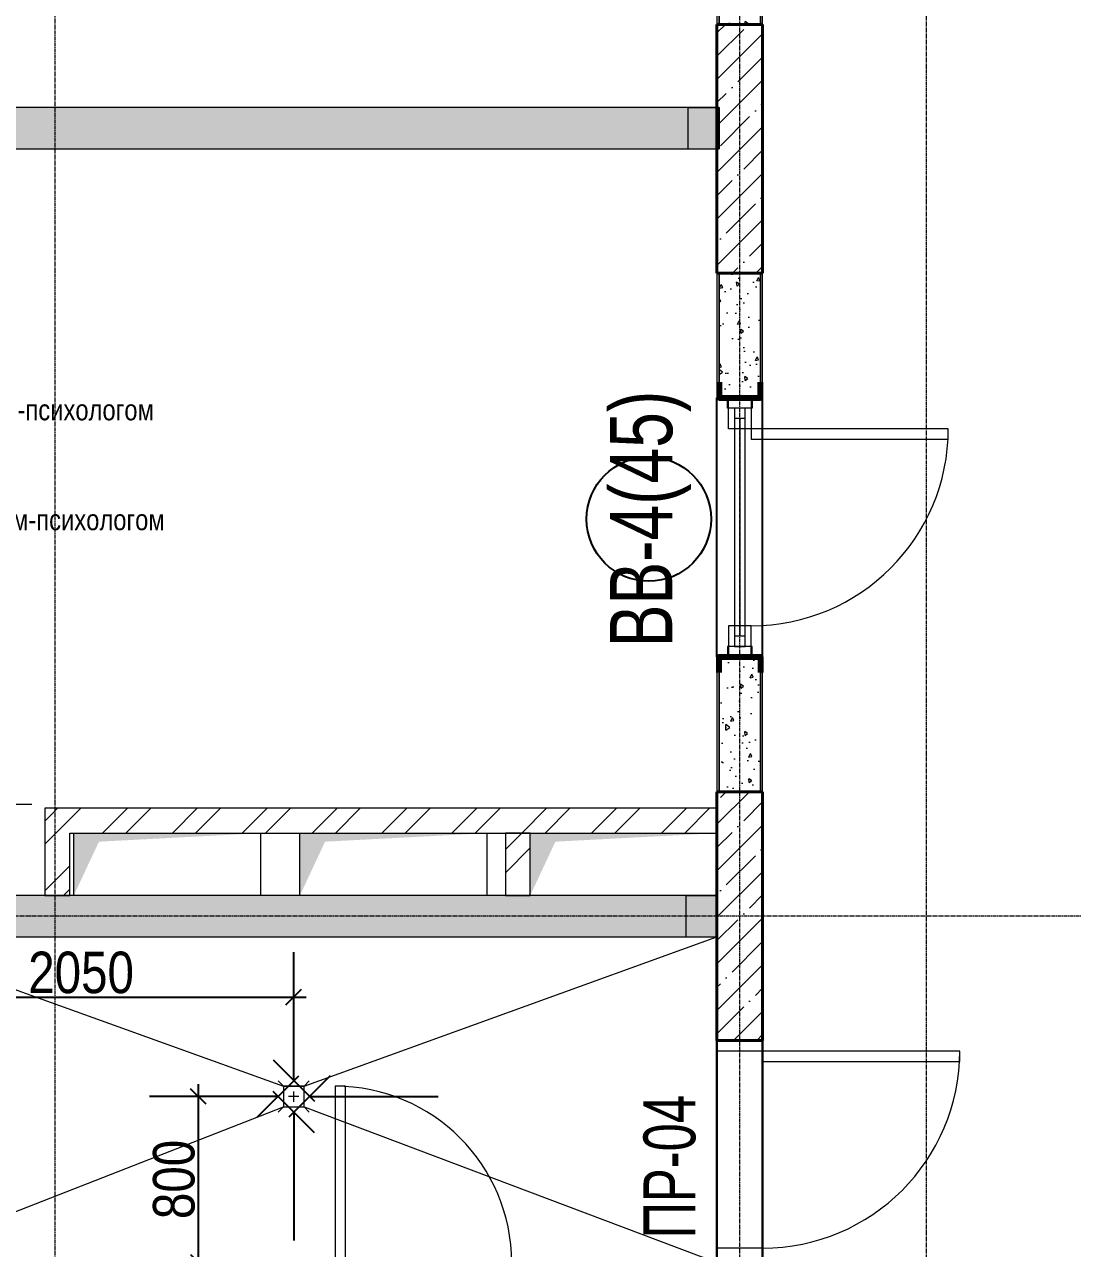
# Model space of a CAD drawing. Header units: millimetres. Extents: x -231292 to 573618, y -153144 to 564035.
# Drawn here: x 149281 to 154332, y 385299 to 391202 of the extents above; entities that cross this region are included whole.
import ezdxf
from ezdxf import colors
from ezdxf.entities.mleader import LeaderData, LeaderLine
from ezdxf.enums import TextEntityAlignment as Align
from ezdxf.math import Vec2, Vec3

# ---------------------------------------------------------------- set-up
doc = ezdxf.new("R2010")
doc.units = ezdxf.units.MM
doc.linetypes.add('CENTER2', pattern=[28.575, 19.05, -3.175, 3.175, -3.175])
doc.linetypes.add('HIDDEN2', pattern=[4.7625, 3.175, -1.5875])
doc.layers.get('0').update_dxf_attribs({"color": 250})
doc.layers.get('Defpoints').update_dxf_attribs({"color": 250})
for name, color, linetype, lineweight in [('A-AREA', 250, 'Continuous', 15), ('АР_Area', 250, 'Continuous', 5), ('АР_Витраж', 250, 'Continuous', 13), ('АР_Витраж марка', 250, 'Continuous', 9), ('АР_Двери', 250, 'Continuous', 9), ('АР_Двери_витраж', 250, 'Continuous', 9), ('АР_Колонны', 250, 'Continuous', 35), ('АР_площадь пом', 250, 'Continuous', 5), ('АР_Стены ЖБ', 250, 'Continuous', 35), ('АР_Стены кирпич', 250, 'Continuous', 20), ('АР_Стены ПЕНОблок', 250, 'Continuous', 20), ('АР_Тонкая', 250, 'Continuous', 5), ('АР_Штриховка', 250, 'Continuous', 0), ('КМ_Фахверки', 250, 'Continuous', 80), ('ОВ_Отопление', 250, 'Continuous', 0), ('ОВ_Шахты', 250, 'Continuous', 5), ('Размеры зашивки ГКЛ', 250, 'Continuous', 0), ('РД_Оси_100', 250, 'Continuous', 0), ('РД_проем_инж перемыч_фахверк', 250, 'Continuous', 18), ('РД_Разуклонка к трапам', 124, 'Continuous', 0)]:
    doc.layers.add(name, color=color, linetype=linetype, lineweight=lineweight)
doc.layers.add('РД_Витраж_вн', color=250, linetype='Continuous')
doc.layers.add('РД_Перемычка инж проемов', color=250, linetype='Continuous')
doc.layers.add('РД_Проем', color=250, linetype='Continuous', lineweight=0, plot=False)
doc.layers.add('РД_проем_инж перемыч_подсчет', color=250, linetype='Continuous', lineweight=30, plot=False)
doc.styles.add('Arial0', font='arial.ttf')
doc.styles.add('Arial_09', font='ARIALN.TTF', dxfattribs={"width": 0.9})
doc.styles.add('style1', font='ARIALN.TTF')
doc.styles.add('ккк', font='isocpeur.ttf', dxfattribs={"width": 0.85, "oblique": 15})
doc.dimstyles.new('scale_100', dxfattribs={"dimtxt": 200, "dimasz": 125, "dimexe": 60, "dimexo": 100, "dimgap": 30, "dimtad": 1, "dimdec": 0, "dimdsep": 46, "dimtxsty": 'style1', "dimblk": 'OBLIQUE', "dimcen": 150, "dimdle": 60, "dimclrd": 256, "dimclre": 256, "dimclrt": 256, "dimadec": 0, "dimazin": 0, "dimtfac": 1, "dimtdec": 0, "dimtmove": 1, "dimatfit": 3, "dimldrblk": 'OBLIQUE', "dimfxl": 1, "dimtolj": 1, "dimtzin": 0, "dimarcsym": 0})
doc.dimstyles.new('scale_50', dxfattribs={"dimtxt": 150, "dimasz": 75, "dimexe": 60, "dimexo": 100, "dimgap": 15, "dimtad": 1, "dimdec": 0, "dimdsep": 46, "dimtxsty": 'style1', "dimblk": 'OBLIQUE', "dimblk1": 'ARCHTICK', "dimblk2": 'OBLIQUE', "dimcen": 75, "dimdle": 60, "dimclrd": 256, "dimclre": 256, "dimclrt": 256, "dimadec": 0, "dimazin": 0, "dimtfac": 1, "dimtdec": 0, "dimtmove": 1, "dimatfit": 3, "dimldrblk": 'OBLIQUE', "dimfxl": 1, "dimtolj": 1, "dimtzin": 0, "dimarcsym": 0})
pattern_1 = [(45, (50428.77, 366201.75), (-168.3798, 168.3798), []), (45, (50541.02, 366201.75), (-168.3798, 168.3798), [])]

# ---------------------------------------------------------------- blocks, each defined once
blk = doc.blocks.new('otv')
at = {"linetype": 'Continuous'}
blk.add_lwpolyline([(0, -1), (0, 0), (1, 0), (1, -1)], close=True, dxfattribs=at)
blk.add_solid([(0, -1), (0, 0), (0.1346, -0.1366), (1, 0)], dxfattribs=at)
blk = doc.blocks.new('Ф_пеноблок 200')
at = {"layer": 'КМ_Фахверки'}
blk.add_lwpolyline([(0, -75), (0, 0), (200, 0), (200, -75)], dxfattribs=at)
blk = doc.blocks.new('СОШ_2200_АР_ОСИ_М100_28.05.24')
at = {"layer": 'РД_Оси_100', "linetype": 'CENTER2'}
for p, q in [((102300, -6155), (102300, 139938.679)), ((119910, 20700), (94200, 20700))]:
    blk.add_line(p, q, dxfattribs=at)
for points in [[(99000, -6195.83), (99000, 139538.679), (99150, 139938.679)], [(103200, -6155), (103200, 139938.679)]]:
    blk.add_lwpolyline(points, dxfattribs=at)
blk = doc.blocks.new('_Oblique')
at = {"color": 0, "linetype": 'ByBlock', "lineweight": -2}
blk.add_line((-0.5, -0.5), (0.5, 0.5), dxfattribs=at)
blk = doc.blocks.new('A$Cd7e03b91')
at = {"layer": 'РД_Разуклонка к трапам', "lineweight": 0}
for p, q in [((-100, 100), (-150, 150)), ((100, 100), (150, 150)), ((-50, 0), (50, 0)), ((0, -50), (0, 50)), ((-100, -100), (-150, -150)), ((100, -100), (150, -150))]:
    blk.add_line(p, q, dxfattribs=at)
blk.add_lwpolyline([(-100, 100), (100, 100), (100, -100), (-100, -100), (-100, 100)], dxfattribs=at)
blk.add_lwpolyline([(-100, 100), (100, 100), (100, -100), (-100, -100), (-100, 100)], dxfattribs=at)
blk = doc.blocks.new('*D1099')
at = {"layer": 'Defpoints', "color": 0, "ltscale": 2, "transparency": 16777216}
for p in [(150578.8, 386511.7), (148528.8, 386246.8), (150578.8, 386135.1)]:
    blk.add_point(p, dxfattribs=at)
at = {"layer": 'РД_Разуклонка к трапам', "lineweight": -2, "ltscale": 2, "transparency": 16777216}
for p, q in [((148528.8, 386346.8), (148528.8, 386571.7)), ((150578.8, 386235.1), (150578.8, 386571.7)), ((148468.8, 386511.7), (150638.8, 386511.7))]:
    blk.add_line(p, q, dxfattribs=at)
at = {"layer": 'РД_Разуклонка к трапам', "lineweight": -2, "ltscale": 2, "transparency": 16777216, "xscale": 75, "yscale": 75, "zscale": 75, "rotation": 180}
blk.add_blockref('_Oblique', (148528.8, 386511.7), dxfattribs=at)
at = {"layer": 'РД_Разуклонка к трапам', "lineweight": -2, "ltscale": 2, "transparency": 16777216, "xscale": 75, "yscale": 75, "zscale": 75}
blk.add_blockref('_Oblique', (150578.8, 386511.7), dxfattribs=at)
at = {"layer": 'РД_Разуклонка к трапам', "ltscale": 2, "transparency": 16777216, "insert": (149553.8, 386628.9), "char_height": 200, "attachment_point": 5, "style": 'style1'}
blk.add_mtext('\\A1;2050', dxfattribs=at)
blk = doc.blocks.new('_ArchTick')
at = {"color": 0, "linetype": 'ByBlock', "const_width": 0.15}
blk.add_lwpolyline([(-0.5, -0.5), (0.5, 0.5)], dxfattribs=at)
blk = doc.blocks.new('*D1100')
at = {"layer": 'Defpoints', "color": 0, "ltscale": 2, "transparency": 16777216}
for p in [(150578.8, 386031.8), (150118.8, 385231.8), (150578.8, 385231.8)]:
    blk.add_point(p, dxfattribs=at)
at = {"layer": 'РД_Разуклонка к трапам', "lineweight": -2, "ltscale": 2, "transparency": 16777216}
for p, q in [((150118.8, 386091.8), (150118.8, 385171.8)), ((150478.8, 386031.8), (150058.8, 386031.8)), ((150478.8, 385231.8), (150058.8, 385231.8))]:
    blk.add_line(p, q, dxfattribs=at)
at = {"layer": 'РД_Разуклонка к трапам', "lineweight": -2, "ltscale": 2, "transparency": 16777216, "xscale": 75, "yscale": 75, "zscale": 75}
for p, rotation in [((150118.8, 386031.8), 90), ((150118.8, 385231.8), 270)]:
    blk.add_blockref('_Oblique', p, dxfattribs=dict(at, rotation=rotation))
at = {"layer": 'РД_Разуклонка к трапам', "ltscale": 2, "transparency": 16777216, "insert": (150001.7, 385631.8), "char_height": 200, "attachment_point": 5, "rotation": 90, "style": 'style1'}
blk.add_mtext('\\A1;800', dxfattribs=at)
blk = doc.blocks.new('MOK-МаркаПом_овал_ареал')
for p, q in [((-2.75, 3), (2.75, 3)), ((-2.75, -3), (2.75, -3))]:
    blk.add_line(p, q)
for centre, radius, start, end in [((-2.75, 0), 3, 90, 270), ((2.75, 0), 3, 270, 90), ((-3.75, 0), 3.5, 0, 0.00095)]:
    blk.add_arc(centre, radius, start, end)
at = {"color": 0, "style": 'style1'}
blk.add_attdef('АР-ПОМЕЩЕНИЕ:НОМЕР', text='', height=3.5, dxfattribs=at).set_placement((0, 0), align=Align.MIDDLE)
at = {"layer": 'Defpoints', "color": 2, "style": 'style1'}
blk.add_attdef('АР-ПОМЕЩЕНИЕ:НАИМЕНОВАНИЕ', text='', height=1, dxfattribs=at).set_placement((-0.094, -4.814), align=Align.MIDDLE)
blk = doc.blocks.new('MOK-МаркаПомещения1')
at = {"layer": 'A-AREA', "color": 0}
blk.add_line((-3.651, -1.944), (3.649, -1.944), dxfattribs=at)
at = {"layer": 'A-AREA', "color": 0, "style": 'style1'}
blk.add_attdef('АР-ПОМЕЩЕНИЕ:ПЛОЩАДЬ', text='', height=3, dxfattribs=at).set_placement((0, 0), align=Align.MIDDLE)
at = {"layer": 'Defpoints', "style": 'style1', "flags": 8}
blk.add_attdef('АР-ПОМЕЩЕНИЕ:НАИМЕНОВАНИЕ', text='', height=1, dxfattribs=at).set_placement((0, 2.956), align=Align.MIDDLE)
blk = doc.blocks.new('MOK-МаркаПеремычки')
at = {"color": 0, "style": 'ккк', "oblique": 15, "width": 0.85}
blk.add_attdef('АР-ПРОЕМ:ПЕРЕМЫЧКА', text='', height=2.5, dxfattribs=at).set_placement((0, 0), align=Align.MIDDLE)
blk = doc.blocks.new('МаркаВитража1')
at = {"layer": 'Defpoints'}
blk.add_circle((0, 0), 3, dxfattribs=at)
at = {"color": 0, "linetype": 'ByBlock', "lineweight": -2, "style": 'Arial_09', "width": 0.9}
blk.add_attdef('АР-ОКНО:НАИМЕНОВАНИЕ', text='', height=3, dxfattribs=at).set_placement((0, 0), align=Align.MIDDLE)

msp = doc.modelspace()

# ---------------------------------------------------------------- hatches: boundary and pattern name
at = {"layer": 'АР_Штриховка', "linetype": 'Continuous', "lineweight": 0}
h = msp.add_hatch(dxfattribs=at)
h.set_pattern_fill('AR-CONC', color=256, angle=-315, style=0)
h.set_pattern_definition([(95, (50428.77, 366201.75), (140.09465, 117.55338), [19.05, -209.55]), (40, (50428.77, 366201.75), (-160.01845, 110.17673), [15.24, -167.6406]), (145.45144, (50440.44, 366211.55), (-19.9238, 227.7301), [16.19, -178.09024]), (91.1842, (50392.85, 366237.67), (221.41024, 161.9534), [28.575, -314.325]), (141.63556, (50411.3, 366251.17), (-7.0866, 342.82676), [24.285, -267.1356]), (36.18415, (50392.85, 366237.67), (-7.0866, 342.8268), [22.86, -251.4597]), (66, (50419.79, 366246.65), (179.51998, 34.89515), [19.05, -209.55]), (11, (50419.79, 366246.65), (-86.53993, 173.9412), [15.24, -167.64]), (116.45145, (50434.75, 366249.56), (92.98005, 208.83634), [16.19, -178.08994]), (82.5, (50428.77, 366201.75), (-57.60547, 61.973414), [0, -165.608, 0, -170.18, 0, -168.275]), (52.5, (50428.77, 366201.75), (-23.58973, 118.087), [0, -97.028, 0, -161.798, 0, -64.135]), (12.5, (50388.716, 366161.7), (99.927863, 91.826196), [0, -63.5, 0, -198.12, 0, -262.89]), (2.5, (50370.76, 366143.74), (86.7639, 122.72239), [0, -82.55, 0, -131.572, 0, -186.69])])
h.paths.add_polyline_path([(152828.768, 393501.753), (152628.768, 393501.753), (152628.768, 391641.753), (152778.768, 391708.419), (152828.768, 391841.753)], flags=0)
h.paths.add_polyline_path([(152828.768, 391641.753), (152778.768, 391708.419), (152628.768, 391641.753), (152628.768, 391201.752), (152828.768, 391201.752)], flags=0)
at = {"layer": 'АР_Штриховка', "linetype": 'Continuous', "lineweight": 5}
h = msp.add_hatch(dxfattribs=at)
h.set_pattern_fill('ANSI35', color=256, scale=25, style=0)
h.set_pattern_definition([(45, (50428.77, 366201.75), (-112.2532, 112.2532), []), (45, (50541.02, 366201.75), (-112.2532, 112.2532), [198.4375, -39.6875, 0, -39.6875])])
h.paths.add_polyline_path([(152838.768, 391201.752), (152618.768, 391201.752), (152618.768, 390001.752), (152838.768, 390001.752)], flags=0)
at = {"layer": 'АР_Штриховка', "linetype": 'Continuous', "lineweight": 0}
h = msp.add_hatch(dxfattribs=at)
h.set_pattern_fill('AR-CONC', color=256, angle=45, style=0)
h.set_pattern_definition([(95, (50428.77, 366201.75), (140.09465, 117.55338), [19.05, -209.55]), (40, (50428.77, 366201.75), (-160.01845, 110.17673), [15.24, -167.6406]), (145.45144, (50440.44, 366211.55), (-19.9238, 227.7301), [16.19, -178.09024]), (91.1842, (50392.85, 366237.67), (221.41024, 161.9534), [28.575, -314.325]), (141.63556, (50411.3, 366251.17), (-7.0866, 342.82676), [24.285, -267.1356]), (36.18415, (50392.85, 366237.67), (-7.0866, 342.8268), [22.86, -251.4597]), (66, (50419.79, 366246.65), (179.51998, 34.89515), [19.05, -209.55]), (11, (50419.79, 366246.65), (-86.53993, 173.9412), [15.24, -167.64]), (116.45144, (50434.75, 366249.56), (92.98005, 208.83634), [16.19, -178.08994]), (82.5, (50428.77, 366201.75), (-57.60547, 61.973414), [0, -165.608, 0, -170.18, 0, -168.275]), (52.5, (50428.77, 366201.75), (-23.58973, 118.087), [0, -97.028, 0, -161.798, 0, -64.135]), (12.5, (50388.716, 366161.7), (99.927863, 91.826196), [0, -63.5, 0, -198.12, 0, -262.89]), (2.5, (50370.76, 366143.74), (86.7639, 122.72239), [0, -82.55, 0, -131.572, 0, -186.69])])
h.paths.add_polyline_path([(145028.768, 390801.752), (145028.768, 390601.752), (152628.768, 390601.752), (152628.768, 390801.752)], flags=0)
h = msp.add_hatch(dxfattribs=at)
h.set_pattern_fill('AR-CONC', color=256, angle=-315, style=0)
h.set_pattern_definition([(95, (50428.77, 366201.75), (140.09465, 117.55338), [19.05, -209.55]), (40, (50428.77, 366201.75), (-160.01845, 110.17673), [15.24, -167.6406]), (145.45144, (50440.44, 366211.55), (-19.9238, 227.7301), [16.19, -178.09024]), (91.1842, (50392.85, 366237.67), (221.41024, 161.9534), [28.575, -314.325]), (141.63556, (50411.3, 366251.17), (-7.0866, 342.82676), [24.285, -267.1356]), (36.18415, (50392.85, 366237.67), (-7.0866, 342.8268), [22.86, -251.4597]), (66, (50419.79, 366246.65), (179.51998, 34.89515), [19.05, -209.55]), (11, (50419.79, 366246.65), (-86.53993, 173.9412), [15.24, -167.64]), (116.45145, (50434.75, 366249.56), (92.98005, 208.83634), [16.19, -178.08994]), (82.5, (50428.77, 366201.75), (-57.60547, 61.973414), [0, -165.608, 0, -170.18, 0, -168.275]), (52.5, (50428.77, 366201.75), (-23.58973, 118.087), [0, -97.028, 0, -161.798, 0, -64.135]), (12.5, (50388.716, 366161.7), (99.927863, 91.826196), [0, -63.5, 0, -198.12, 0, -262.89]), (2.5, (50370.76, 366143.74), (86.7639, 122.72239), [0, -82.55, 0, -131.572, 0, -186.69])])
h.paths.add_polyline_path([(152828.768, 390001.752), (152628.768, 390001.752), (152628.768, 389401.752), (152828.768, 389401.752)], flags=0)
h.paths.add_polyline_path([(152828.768, 388151.752), (152628.768, 388151.752), (152628.768, 387501.752), (152828.768, 387501.752)], flags=0)
at = {"layer": 'АР_Штриховка', "linetype": 'Continuous', "lineweight": 5}
h = msp.add_hatch(dxfattribs=at)
h.set_pattern_fill('ANSI35', color=256, scale=25, style=0)
h.set_pattern_definition([(45, (50428.77, 366201.75), (-112.2532, 112.2532), []), (45, (50541.02, 366201.75), (-112.2532, 112.2532), [198.4375, -39.6875, 0, -39.6875])])
h.paths.add_polyline_path([(152618.768, 386301.752), (152838.768, 386301.752), (152838.768, 387501.752), (152618.768, 387501.752)], flags=0)
at = {"layer": 'АР_Штриховка', "linetype": 'Continuous', "lineweight": 0}
h = msp.add_hatch(dxfattribs=at)
h.set_pattern_fill('ANSI32', color=256, scale=25, style=0)
h.set_pattern_definition(pattern_1)
h.paths.add_polyline_path([(149378.768, 387001.753), (149498.768, 387001.753), (149498.768, 387301.753), (149378.768, 387421.753)], flags=0)
h = msp.add_hatch(dxfattribs=at)
h.set_pattern_fill('ANSI32', color=256, scale=25, angle=-360, style=0)
h.set_pattern_definition([(45, (50428.77, 366201.75), (-168.3798, 168.3798), []), (45, (50541.02, 366201.75), (-168.3798, 168.3798), [])])
h.paths.add_polyline_path([(149378.768, 387421.753), (149498.768, 387301.753), (152618.714, 387301.753), (152618.714, 387421.753)], flags=0)
h = msp.add_hatch(dxfattribs=at)
h.set_pattern_fill('ANSI32', color=256, scale=25, style=0)
h.set_pattern_definition(pattern_1)
h.paths.add_polyline_path([(151598.741, 387001.753), (151718.741, 387001.753), (151718.741, 387301.753), (151598.741, 387301.753)], flags=0)
h = msp.add_hatch(dxfattribs=at)
h.set_pattern_fill('AR-CONC', color=256, angle=45, style=0)
h.set_pattern_definition([(95, (50428.77, 366201.75), (140.09465, 117.55338), [19.05, -209.55]), (40, (50428.77, 366201.75), (-160.01845, 110.17673), [15.24, -167.6406]), (145.45144, (50440.44, 366211.55), (-19.9238, 227.7301), [16.19, -178.09024]), (91.1842, (50392.85, 366237.67), (221.41024, 161.9534), [28.575, -314.325]), (141.63556, (50411.3, 366251.17), (-7.0866, 342.82676), [24.285, -267.1356]), (36.18415, (50392.85, 366237.67), (-7.0866, 342.8268), [22.86, -251.4597]), (66, (50419.79, 366246.65), (179.51998, 34.89515), [19.05, -209.55]), (11, (50419.79, 366246.65), (-86.53993, 173.9412), [15.24, -167.64]), (116.45145, (50434.75, 366249.56), (92.98005, 208.83634), [16.19, -178.08994]), (82.5, (50428.77, 366201.75), (-57.60547, 61.973414), [0, -165.608, 0, -170.18, 0, -168.275]), (52.5, (50428.77, 366201.75), (-23.58973, 118.087), [0, -97.028, 0, -161.798, 0, -64.135]), (12.5, (50388.716, 366161.7), (99.927863, 91.826196), [0, -63.5, 0, -198.12, 0, -262.89]), (2.5, (50370.76, 366143.74), (86.7639, 122.72239), [0, -82.55, 0, -131.572, 0, -186.69])])
h.paths.add_polyline_path([(152618.768, 386801.752), (152618.768, 387001.752), (145028.768, 387001.752), (145028.768, 386801.752)], flags=0)
h = msp.add_hatch(dxfattribs=at)
h.set_pattern_fill('AR-CONC', color=256, angle=-315, style=0)
h.set_pattern_definition([(95, (50428.77, 366201.75), (140.09465, 117.55338), [19.05, -209.55]), (40, (50428.77, 366201.75), (-160.01845, 110.17673), [15.24, -167.6406]), (145.45144, (50440.44, 366211.55), (-19.9238, 227.7301), [16.19, -178.09024]), (91.1842, (50392.85, 366237.67), (221.41024, 161.9534), [28.575, -314.325]), (141.63556, (50411.3, 366251.17), (-7.0866, 342.82676), [24.285, -267.1356]), (36.18415, (50392.85, 366237.67), (-7.0866, 342.8268), [22.86, -251.4597]), (66, (50419.79, 366246.65), (179.51998, 34.89515), [19.05, -209.55]), (11, (50419.79, 366246.65), (-86.53993, 173.9412), [15.24, -167.64]), (116.45145, (50434.75, 366249.56), (92.98005, 208.83634), [16.19, -178.08994]), (82.5, (50428.77, 366201.75), (-57.60547, 61.973414), [0, -165.608, 0, -170.18, 0, -168.275]), (52.5, (50428.77, 366201.75), (-23.58973, 118.087), [0, -97.028, 0, -161.798, 0, -64.135]), (12.5, (50388.716, 366161.7), (99.927863, 91.826196), [0, -63.5, 0, -198.12, 0, -262.89]), (2.5, (50370.76, 366143.74), (86.7639, 122.72239), [0, -82.55, 0, -131.572, 0, -186.69])])
h.paths.add_polyline_path([(152828.768, 386301.752), (152628.768, 386301.752), (152628.768, 386300.752), (152828.768, 386300.752)], flags=0)
h.paths.add_polyline_path([(152828.768, 385250.752), (152628.768, 385250.752), (152628.768, 383691.753), (152828.768, 383691.753)], flags=0)
at = {"layer": 'ОВ_Отопление', "linetype": 'Continuous', "lineweight": 5}
for points in [[(152628.768, 390801.752), (152478.768, 390801.752), (152553.768, 390701.752)], [(152478.768, 390801.752), (152478.768, 390601.752), (152553.768, 390701.752)], [(152618.768, 387001.752), (152468.768, 387001.752), (152543.768, 386901.752)], [(152468.768, 387001.752), (152468.768, 386801.752), (152543.768, 386901.752)]]:
    msp.add_hatch(color=256, dxfattribs=at).paths.add_polyline_path(points, flags=0)

# ---------------------------------------------------------------- linework, layer by layer
at = {"layer": 'АР_Витраж', "linetype": 'Continuous', "lineweight": 5}
for p, q in [((152618.768, 389401.752), (152618.768, 388151.752)), ((152838.768, 389401.752), (152838.768, 388151.752))]:
    msp.add_line(p, q, dxfattribs=at)
at = {"layer": 'АР_Витраж', "linetype": 'Continuous', "lineweight": 13}
for p, q in [((152753.768, 389301.752), (152703.768, 389301.752)), ((152728.768, 389301.752), (152728.768, 388251.752)), ((152753.768, 388251.752), (152703.768, 388251.752))]:
    msp.add_line(p, q, dxfattribs=at)
for points in [[(152668.768, 389351.752), (152668.768, 389401.752), (152788.768, 389401.752), (152788.768, 389351.752)], [(152753.768, 389351.752), (152703.768, 389351.752), (152703.768, 388201.752), (152753.768, 388201.752)], [(152668.768, 388201.752), (152668.768, 388151.752), (152788.768, 388151.752), (152788.768, 388201.752)]]:
    msp.add_lwpolyline(points, close=True, dxfattribs=at)
at = {"layer": 'АР_Двери', "linetype": 'Continuous', "lineweight": 9}
for points in [[(152618.768, 386250.752), (152618.768, 386300.752), (152838.768, 386300.752), (152838.768, 386250.752)], [(152838.768, 386250.752), (152838.768, 386200.752), (153788.768, 386200.752), (153788.768, 386250.752)], [(150778.767, 385231.752), (150828.767, 385231.752), (150828.767, 386081.752), (150778.767, 386081.752)], [(152618.768, 385300.752), (152618.768, 385250.752), (152838.768, 385250.752), (152838.768, 385300.752)]]:
    msp.add_lwpolyline(points, close=True, dxfattribs=at)
for centre, radius, start, end in [((152838.768, 386250.752), 950, 270, 0), ((150778.767, 385231.752), 850, 359.9999997, 89.9999997)]:
    msp.add_arc(centre, radius, start, end, dxfattribs=at)
at = {"layer": 'АР_Двери_витраж', "linetype": 'Continuous', "lineweight": 9}
for points in [[(152673.768, 389251.752), (152673.768, 389401.752), (152783.768, 389401.752), (152783.768, 389251.752)], [(152783.768, 389251.752), (152783.768, 389201.752), (153733.768, 389201.752), (153733.768, 389251.752)], [(152673.768, 388301.752), (152673.768, 388151.752), (152783.768, 388151.752), (152783.768, 388301.752)]]:
    msp.add_lwpolyline(points, close=True, dxfattribs=at)
msp.add_arc((152783.768, 389251.752), 950, 270, 0, dxfattribs=at)
at = {"layer": 'АР_Колонны', "linetype": 'HIDDEN2', "lineweight": 25}
for p, q in [((152618.768, 391201.752), (152838.768, 391201.752)), ((152618.768, 390001.752), (152618.768, 391201.752)), ((152838.768, 391201.752), (152838.768, 390001.752)), ((152838.768, 390001.752), (152618.768, 390001.752)), ((152618.768, 387501.752), (152838.768, 387501.752)), ((152618.768, 386301.752), (152618.768, 387501.752)), ((152838.768, 387501.752), (152838.768, 386301.752)), ((152838.768, 386301.752), (152618.768, 386301.752))]:
    msp.add_line(p, q, dxfattribs=at)
at = {"layer": 'АР_Колонны', "linetype": 'Continuous', "lineweight": 35}
for p, q in [((152618.768, 391201.752), (152618.768, 390001.752)), ((152838.768, 391201.752), (152618.768, 391201.752)), ((152838.768, 390001.752), (152838.768, 391201.752)), ((152618.768, 390001.752), (152838.768, 390001.752)), ((152838.768, 387501.752), (152618.768, 387501.752)), ((152618.768, 387501.752), (152618.768, 386301.752)), ((152838.768, 386301.752), (152838.768, 387501.752)), ((152618.768, 386301.752), (152838.768, 386301.752))]:
    msp.add_line(p, q, dxfattribs=at)
at = {"layer": 'АР_Стены ЖБ', "linetype": 'Continuous', "lineweight": 40}
for p, q in [((152838.768, 391201.752), (152618.768, 391201.752)), ((152618.768, 391201.752), (152618.768, 390001.752)), ((152838.768, 390001.752), (152838.768, 391201.752)), ((152618.768, 390001.752), (152838.768, 390001.752)), ((152838.768, 387501.752), (152618.768, 387501.752)), ((152618.768, 387501.752), (152618.768, 386301.752)), ((152838.768, 386301.752), (152838.768, 387501.752)), ((152618.768, 386301.752), (152838.768, 386301.752))]:
    msp.add_line(p, q, dxfattribs=at)
at = {"layer": 'АР_Стены кирпич', "linetype": 'Continuous', "lineweight": 20}
for p, q in [((149378.768, 387421.753), (149378.768, 387001.753)), ((152618.714, 387421.753), (149378.768, 387421.753)), ((152618.714, 387301.753), (152618.714, 387421.753)), ((149498.768, 387001.753), (149498.768, 387301.753)), ((149498.768, 387301.753), (152618.714, 387301.753)), ((151718.741, 387301.753), (151598.741, 387301.753)), ((151598.741, 387301.753), (151598.741, 387001.753)), ((151718.741, 387001.753), (151718.741, 387301.753)), ((149378.768, 387001.753), (149498.768, 387001.753)), ((151598.741, 387001.753), (151718.741, 387001.753))]:
    msp.add_line(p, q, dxfattribs=at)
at = {"layer": 'АР_Стены ПЕНОблок', "linetype": 'Continuous', "lineweight": 20}
for p, q in [((152628.768, 391641.753), (152628.768, 391201.752)), ((152828.768, 391201.752), (152828.768, 391641.753)), ((152628.768, 391201.752), (152828.768, 391201.752)), ((152628.768, 390801.752), (145028.768, 390801.752)), ((152628.768, 390601.752), (152628.768, 390801.752)), ((145028.768, 390601.752), (152628.768, 390601.752)), ((152828.768, 390001.752), (152628.768, 390001.752)), ((152628.768, 390001.752), (152628.768, 389401.752)), ((152828.768, 389401.752), (152828.768, 390001.752)), ((152628.768, 389401.752), (152828.768, 389401.752)), ((152828.768, 388151.752), (152628.768, 388151.752)), ((152628.768, 388151.752), (152628.768, 387501.752)), ((152828.768, 387501.752), (152828.768, 388151.752)), ((152628.768, 387501.752), (152828.768, 387501.752)), ((152618.768, 387001.752), (145028.768, 387001.752)), ((152618.768, 386801.752), (152618.768, 387001.752)), ((145028.768, 386801.752), (152618.768, 386801.752)), ((152828.768, 386301.752), (152628.768, 386301.752)), ((152628.768, 386301.752), (152628.768, 386300.752)), ((152628.768, 386300.752), (152828.768, 386300.752)), ((152828.768, 386300.752), (152828.768, 386301.752))]:
    msp.add_line(p, q, dxfattribs=at)
at = {"layer": 'АР_Тонкая', "linetype": 'Continuous', "lineweight": 0}
for p, q in [((152628.768, 391201.752), (152628.768, 393501.753)), ((152618.768, 391641.753), (152618.768, 391201.752)), ((152828.768, 391641.753), (152828.768, 391201.752)), ((152838.768, 391201.752), (152838.768, 391641.753)), ((152618.768, 391201.752), (152628.768, 391201.752)), ((152828.768, 391201.752), (152838.768, 391201.752)), ((152628.768, 390001.752), (152618.768, 390001.752)), ((152618.768, 390001.752), (152618.768, 389401.752)), ((152628.768, 389401.752), (152628.768, 390001.752)), ((152838.768, 390001.752), (152828.768, 390001.752)), ((152828.768, 390001.752), (152828.768, 389401.752)), ((152838.768, 389401.752), (152838.768, 390001.752)), ((152618.768, 389401.752), (152628.768, 389401.752)), ((152828.768, 389401.752), (152838.768, 389401.752)), ((152628.768, 388151.752), (152618.768, 388151.752)), ((152618.768, 388151.752), (152618.768, 387501.752)), ((152628.768, 387501.752), (152628.768, 388151.752)), ((152838.768, 388151.752), (152828.768, 388151.752)), ((152828.768, 388151.752), (152828.768, 387501.752)), ((152838.768, 387501.752), (152838.768, 388151.752)), ((152618.768, 387501.752), (152628.768, 387501.752)), ((152828.768, 387501.752), (152838.768, 387501.752)), ((152628.768, 386301.752), (152618.768, 386301.752)), ((152618.768, 386301.752), (152618.768, 386300.752)), ((152618.768, 386300.752), (152628.768, 386300.752)), ((152628.768, 386300.752), (152628.768, 386301.752)), ((152838.768, 386301.752), (152828.768, 386301.752)), ((152828.768, 386301.752), (152828.768, 386300.752)), ((152828.768, 386300.752), (152838.768, 386300.752)), ((152838.768, 386300.752), (152838.768, 386301.752))]:
    msp.add_line(p, q, dxfattribs=at)
at = {"layer": 'ОВ_Отопление', "linetype": 'Continuous', "lineweight": 9}
for p, q in [((152478.768, 390801.752), (152628.768, 390801.752)), ((152478.768, 390801.752), (152478.768, 390601.752)), ((152628.768, 390801.752), (152628.768, 390601.752)), ((152478.768, 390601.752), (152628.768, 390601.752)), ((152468.768, 387001.752), (152618.768, 387001.752)), ((152468.768, 387001.752), (152468.768, 386801.752)), ((152618.768, 387001.752), (152618.768, 386801.752)), ((152468.768, 386801.752), (152618.768, 386801.752))]:
    msp.add_line(p, q, dxfattribs=at)
at = {"layer": 'РД_Витраж_вн', "linetype": 'Continuous', "lineweight": -3}
for p, q in [((152618.768, 388151.752), (152618.768, 389401.752)), ((152838.768, 388151.752), (152838.768, 389401.752))]:
    msp.add_line(p, q, dxfattribs=at)
at = {"layer": 'РД_Проем', "linetype": 'Continuous', "lineweight": 0}
for p, q in [((152618.768, 388151.752), (152618.768, 389401.752)), ((152838.768, 388151.752), (152838.768, 389401.752)), ((152618.768, 386300.752), (152618.768, 385250.752)), ((152838.768, 386300.752), (152838.768, 385250.752))]:
    msp.add_line(p, q, dxfattribs=at)
at = {"layer": 'РД_проем_инж перемыч_подсчет', "linetype": 'Continuous', "lineweight": 30}
for p, q in [((152618.768, 386300.752), (152618.768, 385000.752)), ((152838.768, 386300.752), (152838.768, 385000.752))]:
    msp.add_line(p, q, dxfattribs=at)
at = {"layer": 'РД_проем_инж перемыч_фахверк', "linetype": 'Continuous', "lineweight": 18}
for p, q in [((152618.768, 389401.752), (152618.768, 388151.752)), ((152838.768, 389401.752), (152838.768, 388151.752))]:
    msp.add_line(p, q, dxfattribs=at)
at = {"layer": 'РД_Разуклонка к трапам', "ltscale": 2}
for points in [[(148528.768, 386801.753), (150528.819, 386081.753), (150628.819, 386081.753), (152618.714, 386801.753)], [(148608.768, 385231.753), (150528.819, 385981.753), (150628.819, 385981.753), (152618.764, 385231.753)]]:
    msp.add_lwpolyline(points, dxfattribs=at)

# ---------------------------------------------------------------- block references
at = {"layer": 'АР_Area', "linetype": 'Continuous', "lineweight": 5, "xscale": 100, "yscale": 100, "zscale": 100}
msp.add_blockref('MOK-МаркаПом_овал_ареал', (148187.723, 389813.079), dxfattribs=at).add_auto_attribs({'АР-ПОМЕЩЕНИЕ:НОМЕР': '4.065', 'АР-ПОМЕЩЕНИЕ:НАИМЕНОВАНИЕ': 'Кабинет индивидуальных занятий в т.ч. с педагогом-психологом'})
at = {"layer": 'АР_Витраж марка', "linetype": 'Continuous', "lineweight": 9, "xscale": 100, "yscale": 100, "zscale": 100, "rotation": 90}
msp.add_blockref('МаркаВитража1', (152290.177, 388816.65), dxfattribs=at).add_auto_attribs({'АР-ОКНО:НАИМЕНОВАНИЕ': 'ВВ-4(45)'})
at = {"layer": 'АР_площадь пом', "linetype": 'Continuous', "lineweight": 5}
ref = msp.add_blockref('MOK-МаркаПомещения1', (148230.531, 388506.279), dxfattribs=dict(at, xscale=100, yscale=100, zscale=100))
ref.add_attrib('АР-ПОМЕЩЕНИЕ:НАИМЕНОВАНИЕ', 'Кабинет индивидуальных занятий в т.ч. с педагогом-психологом', dxfattribs={"layer": 'Defpoints', "height": 100, "style": 'style1'}).set_placement((148230.531, 388801.842), align=Align.MIDDLE)
ref.add_attrib('АР-ПОМЕЩЕНИЕ:ПЛОЩАДЬ', '25.89', dxfattribs={"layer": 'A-AREA', "color": 0, "height": 300, "style": 'style1'}).set_placement((148230.531, 388506.279), align=Align.MIDDLE)
at = {"layer": 'КМ_Фахверки', "xscale": -1, "rotation": 180}
msp.add_blockref('Ф_пеноблок 200', (152628.768, 389401.752), dxfattribs=at)
at = {"layer": 'КМ_Фахверки'}
msp.add_blockref('Ф_пеноблок 200', (152628.768, 388151.752), dxfattribs=at)
at = {"layer": 'ОВ_Шахты', "xscale": 900, "yscale": 300, "zscale": 1400}
for p in [(149518.768, 387301.753), (150608.661, 387301.753), (151718.714, 387301.805)]:
    msp.add_blockref('otv', p, dxfattribs=at)
at = {"layer": 'РД_Оси_100'}
msp.add_blockref('СОШ_2200_АР_ОСИ_М100_28.05.24', (50428.768, 366201.753), dxfattribs=at)
at = {"layer": 'РД_Перемычка инж проемов', "linetype": 'Continuous', "lineweight": -3}
ref = msp.add_blockref('MOK-МаркаПеремычки', (152389.402, 385693.114, 200), dxfattribs=dict(at, xscale=100, yscale=100, zscale=100, rotation=89.99999999999999))
ref.add_attrib('АР-ПРОЕМ:ПЕРЕМЫЧКА', 'ПР-04', dxfattribs={"layer": '0', "color": 0, "height": 250, "rotation": 90, "style": 'Arial0', "width": 0.7}).set_placement((152389.402, 385693.114, 200), align=Align.MIDDLE)
at = {"layer": 'РД_Разуклонка к трапам', "ltscale": 2, "xscale": -0.5000000000000002, "yscale": 0.5000000000000002, "zscale": 0.5}
msp.add_blockref('A$Cd7e03b91', (150578.819, 386031.753), dxfattribs=at)

# ---------------------------------------------------------------- dimensions: what is measured, and where the dimension line sits
at = {"layer": 'РД_Разуклонка к трапам', "ltscale": 2}
dim = msp.add_linear_dim(base=(150578.768, 386511.749), p1=(148528.768, 386246.753), p2=(150578.768, 386135.142), dimstyle='scale_50', override={"dimtxt": 200}, dxfattribs=at)
dim.commit()
dim.dimension.update_dxf_attribs({"geometry": '*D1099', "text_midpoint": (149553.768, 386628.863)})
dim = msp.add_linear_dim(base=(150118.779, 385231.753), p1=(150578.819, 386031.753), p2=(150578.819, 385231.753), angle=90, dimstyle='scale_50', override={"dimtxt": 200}, dxfattribs=at)
dim.commit()
dim.dimension.update_dxf_attribs({"geometry": '*D1100', "text_midpoint": (150001.664, 385631.753)})

# ---------------------------------------------------------------- leaders
at = {"layer": 'Размеры зашивки ГКЛ'}
ml = msp.add_multileader_mtext('Standard', dxfattribs=at)
ml.set_content('\\pxsm1;Тип 1 ', color=(0, 0, 138), style='style1')
ml.set_leader_properties(color=256, linetype='ByLayer', lineweight=9)
ml.build(insert=Vec2(0, 0))
ml.multileader.update_dxf_attribs({"has_dogleg": 0, "text_left_attachment_type": 6, "text_right_attachment_type": 6, "text_bottom_attachment_type": 10, "dogleg_length": 25, "arrow_head_size": 400})
ctx = ml.context
ctx.base_point, ctx.char_height, ctx.arrow_head_size, ctx.landing_gap_size, ctx.plane_origin = Vec3(147695.531, 387440.872), 400, 400, 50, Vec3(139521.03, 394411.437)
ctx.left_attachment, ctx.right_attachment, ctx.top_attachment = 6, 6, 10
notes = []
notes.append((ctx, [(0, (1, 1, 0), (147670.531, 387440.872), (1, 0), 25, [(1, [(145315.162, 387440.872)], 0, [])])]))
ctx.mtext.insert, ctx.mtext.width, ctx.mtext.defined_height, ctx.mtext.line_spacing_factor, ctx.mtext.flow_direction = Vec3(147745.531, 387920.872), 1668.44707, 600, 0.3, 5
at = {"layer": 'РД_Разуклонка к трапам', "ltscale": 2}
for points in [[(150578.871, 386108.825), (150578.871, 386728.104)], [(150502.787, 386031.753), (149883.508, 386031.753)], [(150654.851, 386031.753), (151274.13, 386031.753)], [(150578.871, 385956.761), (150578.871, 385337.482)]]:
    msp.add_leader(points, dimstyle='scale_100', override={"dimasz": 200, "dimgap": 30, "dimtad": 0}, dxfattribs=at)
for ctx, leaders in notes:
    for number, flags, end, landing, length, lines in leaders:
        leader = LeaderData()
        leader.index, (leader.has_last_leader_line, leader.has_dogleg_vector, leader.attachment_direction) = number, flags
        leader.last_leader_point, leader.dogleg_vector, leader.dogleg_length = Vec3(end), Vec3(landing), length
        for number, points, colour, breaks in lines:
            line = LeaderLine()
            line.index, line.vertices, line.color, line.breaks = number, Vec3.list(points), colors.encode_raw_color(colour), breaks
            leader.lines.append(line)
        ctx.leaders.append(leader)

doc.saveas('drawing.dxf')
